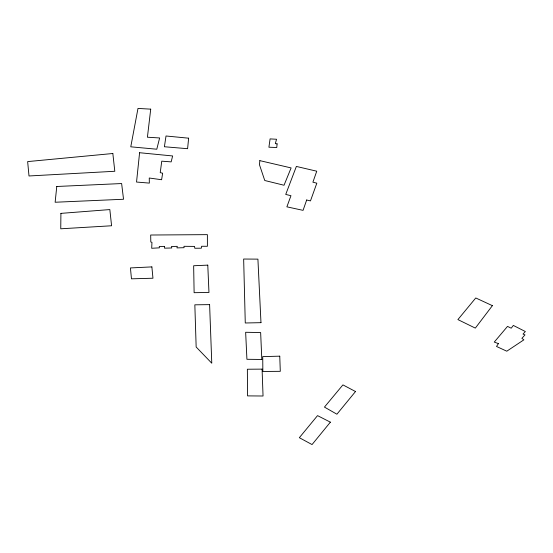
<?xml version="1.0" encoding="UTF-8"?>
<svg xmlns="http://www.w3.org/2000/svg" width="553" height="553" viewBox="0 0 553 553"><rect width="100%" height="100%" fill="white"/><g stroke="black" fill="none" stroke-linecap="round" stroke-linejoin="round"><path stroke-width="0.83" d="M60.913 213.375L60.754 228.797L111.582 225.769L109.833 209.573L60.913 213.375M164.552 246.396L164.524 248.166L171.783 247.979L171.451 246.493L177.278 246.348L176.967 247.903L184.052 247.696L183.976 246.306L194.532 246.41L194.801 248.256L201.327 248.193L201.603 246.279L207.403 246.272L207.382 234.645L150.686 235.018L150.796 242.007L151.951 242.325L151.702 248.276L159.402 247.834L159.278 246.472L164.552 246.396M259.827 160.633L259.481 164.773L264.763 180.506L284.035 185.241L291.113 167.925L259.827 160.633M277.108 143.863L276.763 147.506L268.91 147.222L270.092 138.9L276.548 139.259L275.325 143.607L277.108 143.863M188.628 138.188L187.598 148.695L164.4 146.752L166.018 135.99L188.628 138.188M56.772 186.485L55.141 202.246L123.533 199.253L121.632 183.548L56.772 186.485M139.591 152.718L136.536 182.041L149.345 183.105L149.255 178.018L161.607 179.732L162.644 173.213L160.225 172.647L161.759 161.172L171.16 161.877L172.633 155.96L139.591 152.718M150.72 109.148L147.416 137.22L159.63 137.96L156.789 149.22L130.771 146.815L137.987 108.429L150.72 109.148M306.673 200.006L303.058 210.354L286.883 206.836L290.961 195.707L285.728 194.421L296.373 166.439L316.745 171.202L312.901 182.186L316.828 183.188L310.468 200.898L306.673 200.006M498.419 343.607L496.511 346.454L506.79 351.203L523.878 339.832L521.887 338.346L524.984 334.89L523.02 334.06L525.35 331.53L513.329 325.434L511.228 328.206L507.516 326.401L494.258 342.079L498.419 343.607M492.391 305.657L475.324 328.116L457.905 319.586L475.76 297.963L492.391 305.657M330.369 422.167L312.051 444.571L299.339 437.693L317.533 415.621L330.369 422.167M355.51 391.524L336.908 414.204L324.452 407.098L342.915 384.888L355.51 391.524M112.84 153.506L27.65 161.594L28.998 175.972L114.803 171.271L112.84 153.506M151.875 266.899L130.432 267.935L131.462 278.83L152.96 278.221L151.875 266.899M207.783 265.129L193.654 265.751L194.117 292.689L208.965 292.468L207.783 265.129M279.756 356.167L262.73 356.609L262.855 371.457L280.295 371.326L279.756 356.167M260.975 322.669L245.269 322.987L243.652 259.032L257.912 259.136L260.975 322.669M209.608 304.627L194.836 304.821L196.156 347.001L211.778 363.21L209.608 304.627M262.087 369.127L247.364 369.231L247.537 395.886L263.048 396.01L262.087 369.127M261.818 359.464L246.921 359.284L245.65 332.277L260.643 332.56L261.818 359.464"/></g></svg>
